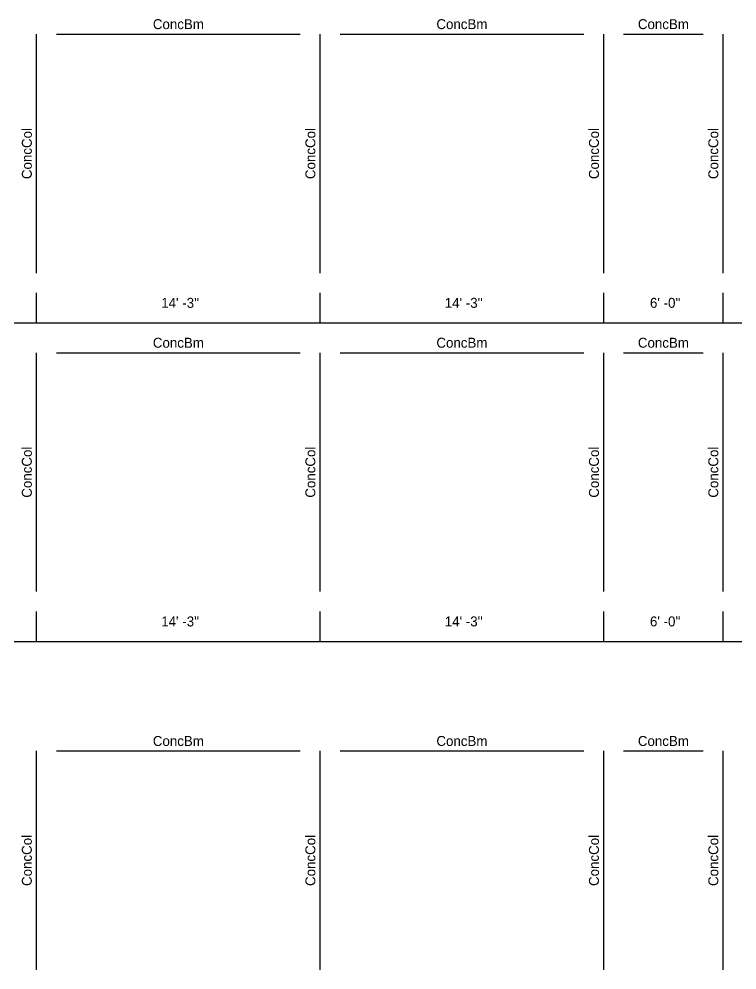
# Model space of a CAD drawing. Extents: x -38 to 2998, y -195 to 11529.
# Drawn here: x 562 to 995, y 6348 to 6921 of the extents above; entities that cross this region are included whole.
import ezdxf
from ezdxf.enums import TextEntityAlignment as Align

# ---------------------------------------------------------------- set-up
doc = ezdxf.new("R2010")
doc.units = 0
doc.header["$MEASUREMENT"] = 0
doc.layers.get('0').update_dxf_attribs({"linetype": 'CONTINUOUS'})
for name, color, linetype in [('CENTERLINES', 7, 'CONTINUOUS'), ('DIMENSIONS', 4, 'CONTINUOUS'), ('TEXT', 5, 'CONTINUOUS')]:
    doc.layers.add(name, color=color, linetype=linetype)
doc.dimstyles.get("Standard").update_dxf_attribs({"dimtxt": 0.18, "dimasz": 0.18, "dimexe": 0.18, "dimexo": 0.0625, "dimgap": 0.09, "dimtad": 0, "dimtih": 1, "dimtoh": 1, "dimdec": 4, "dimzin": 0, "dimtxsty": 'STANDARD', "dimcen": 0.09, "dimazin": 3, "dimtfac": 1, "dimtdec": 4, "dimtofl": 0, "dimtmove": 0, "dimatfit": 3, "dimtolj": 1, "dimtzin": 0})

# ---------------------------------------------------------------- blocks, each defined once
blk = doc.blocks.new('*D3689')
at = {"color": 1, "linetype": 'BYBLOCK'}
for points in [[(355.77, 6550.77), (354.71, 6549.71), (347.29, 6542.29), (346.23, 6541.23)], [(577.77, 6550.77), (576.71, 6549.71), (569.29, 6542.29), (568.23, 6541.23)]]:
    blk.add_solid(points, dxfattribs=at)
at = {"layer": 'DIMENSIONS', "color": 9, "linetype": 'BYBLOCK'}
for p, q in [((351, 6546), (351, 6564)), ((573, 6546), (573, 6564))]:
    blk.add_line(p, q, dxfattribs=at)
at = {"layer": 'DIMENSIONS', "color": 0, "linetype": 'BYBLOCK'}
blk.add_line((351, 6546), (573, 6546), dxfattribs=at)
at = {"layer": 'DIMENSIONS', "color": 0, "linetype": 'BYBLOCK', "insert": (462, 6558), "char_height": 6, "attachment_point": 5}
blk.add_mtext("\\A1; 18' -6''", dxfattribs=at)
blk = doc.blocks.new('*D3690')
at = {"color": 1, "linetype": 'BYBLOCK'}
for points in [[(577.77, 6550.77), (576.71, 6549.71), (569.29, 6542.29), (568.23, 6541.23)], [(748.77, 6550.77), (747.71, 6549.71), (740.29, 6542.29), (739.23, 6541.23)]]:
    blk.add_solid(points, dxfattribs=at)
at = {"layer": 'DIMENSIONS', "color": 9, "linetype": 'BYBLOCK'}
for p, q in [((573, 6546), (573, 6564)), ((744, 6546), (744, 6564))]:
    blk.add_line(p, q, dxfattribs=at)
at = {"layer": 'DIMENSIONS', "color": 0, "linetype": 'BYBLOCK'}
blk.add_line((573, 6546), (744, 6546), dxfattribs=at)
at = {"layer": 'DIMENSIONS', "color": 0, "linetype": 'BYBLOCK', "insert": (658.5, 6558), "char_height": 6, "attachment_point": 5}
blk.add_mtext("\\A1; 14' -3''", dxfattribs=at)
blk = doc.blocks.new('*D3691')
at = {"color": 1, "linetype": 'BYBLOCK'}
for points in [[(748.77, 6550.77), (747.71, 6549.71), (740.29, 6542.29), (739.23, 6541.23)], [(919.77, 6550.77), (918.71, 6549.71), (911.29, 6542.29), (910.23, 6541.23)]]:
    blk.add_solid(points, dxfattribs=at)
at = {"layer": 'DIMENSIONS', "color": 9, "linetype": 'BYBLOCK'}
for p, q in [((744, 6546), (744, 6564)), ((915, 6546), (915, 6564))]:
    blk.add_line(p, q, dxfattribs=at)
at = {"layer": 'DIMENSIONS', "color": 0, "linetype": 'BYBLOCK'}
blk.add_line((744, 6546), (915, 6546), dxfattribs=at)
at = {"layer": 'DIMENSIONS', "color": 0, "linetype": 'BYBLOCK', "insert": (829.5, 6558), "char_height": 6, "attachment_point": 5}
blk.add_mtext("\\A1; 14' -3''", dxfattribs=at)
blk = doc.blocks.new('*D3692')
at = {"color": 1, "linetype": 'BYBLOCK'}
for points in [[(919.77, 6550.77), (918.71, 6549.71), (911.29, 6542.29), (910.23, 6541.23)], [(991.77, 6550.77), (990.71, 6549.71), (983.29, 6542.29), (982.23, 6541.23)]]:
    blk.add_solid(points, dxfattribs=at)
at = {"layer": 'DIMENSIONS', "color": 9, "linetype": 'BYBLOCK'}
for p, q in [((915, 6546), (915, 6564)), ((987, 6546), (987, 6564))]:
    blk.add_line(p, q, dxfattribs=at)
at = {"layer": 'DIMENSIONS', "color": 0, "linetype": 'BYBLOCK'}
blk.add_line((915, 6546), (987, 6546), dxfattribs=at)
at = {"layer": 'DIMENSIONS', "color": 0, "linetype": 'BYBLOCK', "insert": (951, 6558), "char_height": 6, "attachment_point": 5}
blk.add_mtext("\\A1; 6' -0''", dxfattribs=at)
blk = doc.blocks.new('*D3693')
at = {"color": 1, "linetype": 'BYBLOCK'}
for points in [[(991.77, 6550.77), (990.71, 6549.71), (983.29, 6542.29), (982.23, 6541.23)], [(1102.77, 6550.77), (1101.71, 6549.71), (1094.29, 6542.29), (1093.23, 6541.23)]]:
    blk.add_solid(points, dxfattribs=at)
at = {"layer": 'DIMENSIONS', "color": 9, "linetype": 'BYBLOCK'}
for p, q in [((987, 6546), (987, 6564)), ((1098, 6546), (1098, 6564))]:
    blk.add_line(p, q, dxfattribs=at)
at = {"layer": 'DIMENSIONS', "color": 0, "linetype": 'BYBLOCK'}
blk.add_line((987, 6546), (1098, 6546), dxfattribs=at)
at = {"layer": 'DIMENSIONS', "color": 0, "linetype": 'BYBLOCK', "insert": (1042.5, 6558), "char_height": 6, "attachment_point": 5}
blk.add_mtext("\\A1; 9' -3''", dxfattribs=at)
blk = doc.blocks.new('*D3705')
at = {"color": 1, "linetype": 'BYBLOCK'}
for points in [[(355.77, 6742.77), (354.71, 6741.71), (347.29, 6734.29), (346.23, 6733.23)], [(577.77, 6742.77), (576.71, 6741.71), (569.29, 6734.29), (568.23, 6733.23)]]:
    blk.add_solid(points, dxfattribs=at)
at = {"layer": 'DIMENSIONS', "color": 9, "linetype": 'BYBLOCK'}
for p, q in [((351, 6738), (351, 6756)), ((573, 6738), (573, 6756))]:
    blk.add_line(p, q, dxfattribs=at)
at = {"layer": 'DIMENSIONS', "color": 0, "linetype": 'BYBLOCK'}
blk.add_line((351, 6738), (573, 6738), dxfattribs=at)
at = {"layer": 'DIMENSIONS', "color": 0, "linetype": 'BYBLOCK', "insert": (462, 6750), "char_height": 6, "attachment_point": 5}
blk.add_mtext("\\A1; 18' -6''", dxfattribs=at)
blk = doc.blocks.new('*D3706')
at = {"color": 1, "linetype": 'BYBLOCK'}
for points in [[(577.77, 6742.77), (576.71, 6741.71), (569.29, 6734.29), (568.23, 6733.23)], [(748.77, 6742.77), (747.71, 6741.71), (740.29, 6734.29), (739.23, 6733.23)]]:
    blk.add_solid(points, dxfattribs=at)
at = {"layer": 'DIMENSIONS', "color": 9, "linetype": 'BYBLOCK'}
for p, q in [((573, 6738), (573, 6756)), ((744, 6738), (744, 6756))]:
    blk.add_line(p, q, dxfattribs=at)
at = {"layer": 'DIMENSIONS', "color": 0, "linetype": 'BYBLOCK'}
blk.add_line((573, 6738), (744, 6738), dxfattribs=at)
at = {"layer": 'DIMENSIONS', "color": 0, "linetype": 'BYBLOCK', "insert": (658.5, 6750), "char_height": 6, "attachment_point": 5}
blk.add_mtext("\\A1; 14' -3''", dxfattribs=at)
blk = doc.blocks.new('*D3707')
at = {"color": 1, "linetype": 'BYBLOCK'}
for points in [[(748.77, 6742.77), (747.71, 6741.71), (740.29, 6734.29), (739.23, 6733.23)], [(919.77, 6742.77), (918.71, 6741.71), (911.29, 6734.29), (910.23, 6733.23)]]:
    blk.add_solid(points, dxfattribs=at)
at = {"layer": 'DIMENSIONS', "color": 9, "linetype": 'BYBLOCK'}
for p, q in [((744, 6738), (744, 6756)), ((915, 6738), (915, 6756))]:
    blk.add_line(p, q, dxfattribs=at)
at = {"layer": 'DIMENSIONS', "color": 0, "linetype": 'BYBLOCK'}
blk.add_line((744, 6738), (915, 6738), dxfattribs=at)
at = {"layer": 'DIMENSIONS', "color": 0, "linetype": 'BYBLOCK', "insert": (829.5, 6750), "char_height": 6, "attachment_point": 5}
blk.add_mtext("\\A1; 14' -3''", dxfattribs=at)
blk = doc.blocks.new('*D3708')
at = {"color": 1, "linetype": 'BYBLOCK'}
for points in [[(919.77, 6742.77), (918.71, 6741.71), (911.29, 6734.29), (910.23, 6733.23)], [(991.77, 6742.77), (990.71, 6741.71), (983.29, 6734.29), (982.23, 6733.23)]]:
    blk.add_solid(points, dxfattribs=at)
at = {"layer": 'DIMENSIONS', "color": 9, "linetype": 'BYBLOCK'}
for p, q in [((915, 6738), (915, 6756)), ((987, 6738), (987, 6756))]:
    blk.add_line(p, q, dxfattribs=at)
at = {"layer": 'DIMENSIONS', "color": 0, "linetype": 'BYBLOCK'}
blk.add_line((915, 6738), (987, 6738), dxfattribs=at)
at = {"layer": 'DIMENSIONS', "color": 0, "linetype": 'BYBLOCK', "insert": (951, 6750), "char_height": 6, "attachment_point": 5}
blk.add_mtext("\\A1; 6' -0''", dxfattribs=at)
blk = doc.blocks.new('*D3709')
at = {"color": 1, "linetype": 'BYBLOCK'}
for points in [[(991.77, 6742.77), (990.71, 6741.71), (983.29, 6734.29), (982.23, 6733.23)], [(1102.77, 6742.77), (1101.71, 6741.71), (1094.29, 6734.29), (1093.23, 6733.23)]]:
    blk.add_solid(points, dxfattribs=at)
at = {"layer": 'DIMENSIONS', "color": 9, "linetype": 'BYBLOCK'}
for p, q in [((987, 6738), (987, 6756)), ((1098, 6738), (1098, 6756))]:
    blk.add_line(p, q, dxfattribs=at)
at = {"layer": 'DIMENSIONS', "color": 0, "linetype": 'BYBLOCK'}
blk.add_line((987, 6738), (1098, 6738), dxfattribs=at)
at = {"layer": 'DIMENSIONS', "color": 0, "linetype": 'BYBLOCK', "insert": (1042.5, 6750), "char_height": 6, "attachment_point": 5}
blk.add_mtext("\\A1; 9' -3''", dxfattribs=at)

msp = doc.modelspace()

# ---------------------------------------------------------------- linework, layer by layer
at = {"layer": 'CENTERLINES', "color": 0, "linetype": 'CONTINUOUS'}
for p, q in [((573, 6768), (573, 6912)), ((585, 6912), (732, 6912)), ((744, 6768), (744, 6912)), ((756, 6912), (903, 6912)), ((915, 6768), (915, 6912)), ((927, 6912), (975, 6912)), ((987, 6768), (987, 6912)), ((573, 6576), (573, 6720)), ((585, 6720), (732, 6720)), ((744, 6576), (744, 6720)), ((756, 6720), (903, 6720)), ((915, 6576), (915, 6720)), ((927, 6720), (975, 6720)), ((987, 6576), (987, 6720)), ((573, 6348), (573, 6480)), ((573, 6348), (573, 6480)), ((573, 6348), (573, 6480)), ((585, 6480), (732, 6480)), ((585, 6480), (732, 6480)), ((585, 6480), (732, 6480)), ((744, 6348), (744, 6480)), ((744, 6348), (744, 6480)), ((744, 6348), (744, 6480)), ((756, 6480), (903, 6480)), ((756, 6480), (903, 6480)), ((756, 6480), (903, 6480)), ((915, 6348), (915, 6480)), ((915, 6348), (915, 6480)), ((915, 6348), (915, 6480)), ((927, 6480), (975, 6480)), ((927, 6480), (975, 6480)), ((927, 6480), (975, 6480)), ((987, 6348), (987, 6480)), ((987, 6348), (987, 6480)), ((987, 6348), (987, 6480))]:
    msp.add_line(p, q, dxfattribs=at)

# ---------------------------------------------------------------- texts
at = {"layer": 'TEXT', "color": 0}
for p in [(658.5, 6918), (829.5, 6918), (951, 6918), (658.5, 6726), (829.5, 6726), (951, 6726), (658.5, 6486), (658.5, 6486), (658.5, 6486), (829.5, 6486), (829.5, 6486), (829.5, 6486), (951, 6486), (951, 6486), (951, 6486)]:
    msp.add_text('ConcBm', height=6, dxfattribs=at).set_placement(p, align=Align.MIDDLE)
for p in [(567, 6840), (738, 6840), (909, 6840), (981, 6840), (567, 6648), (738, 6648), (909, 6648), (981, 6648), (567, 6414), (567, 6414), (567, 6414), (738, 6414), (738, 6414), (738, 6414), (909, 6414), (909, 6414), (909, 6414), (981, 6414), (981, 6414), (981, 6414)]:
    msp.add_text('ConcCol', height=6, rotation=90, dxfattribs=at).set_placement(p, align=Align.MIDDLE)

# ---------------------------------------------------------------- dimensions: what is measured, and where the dimension line sits
at = {"layer": 'DIMENSIONS'}
for base, p1, p2, picture, middle in [((573, 6738), (351, 6726), (573, 6726), '*D3705', (462, 6726)), ((744, 6738), (573, 6726), (744, 6726), '*D3706', (658.5, 6726)), ((915, 6738), (744, 6726), (915, 6726), '*D3707', (829.5, 6726)), ((987, 6738), (915, 6726), (987, 6726), '*D3708', (951, 6726)), ((1098, 6738), (987, 6726), (1098, 6726), '*D3709', (1042.5, 6726)), ((573, 6546), (351, 6534), (573, 6534), '*D3689', (462, 6534)), ((744, 6546), (573, 6534), (744, 6534), '*D3690', (658.5, 6534)), ((915, 6546), (744, 6534), (915, 6534), '*D3691', (829.5, 6534)), ((987, 6546), (915, 6534), (987, 6534), '*D3692', (951, 6534)), ((1098, 6546), (987, 6534), (1098, 6534), '*D3693', (1042.5, 6534))]:
    dim = msp.add_linear_dim(base=base, p1=p1, p2=p2, dimstyle='STANDARD', dxfattribs=at)
    dim.commit()
    dim.dimension.update_dxf_attribs({"geometry": picture, "text_midpoint": middle})

doc.saveas('drawing.dxf')
